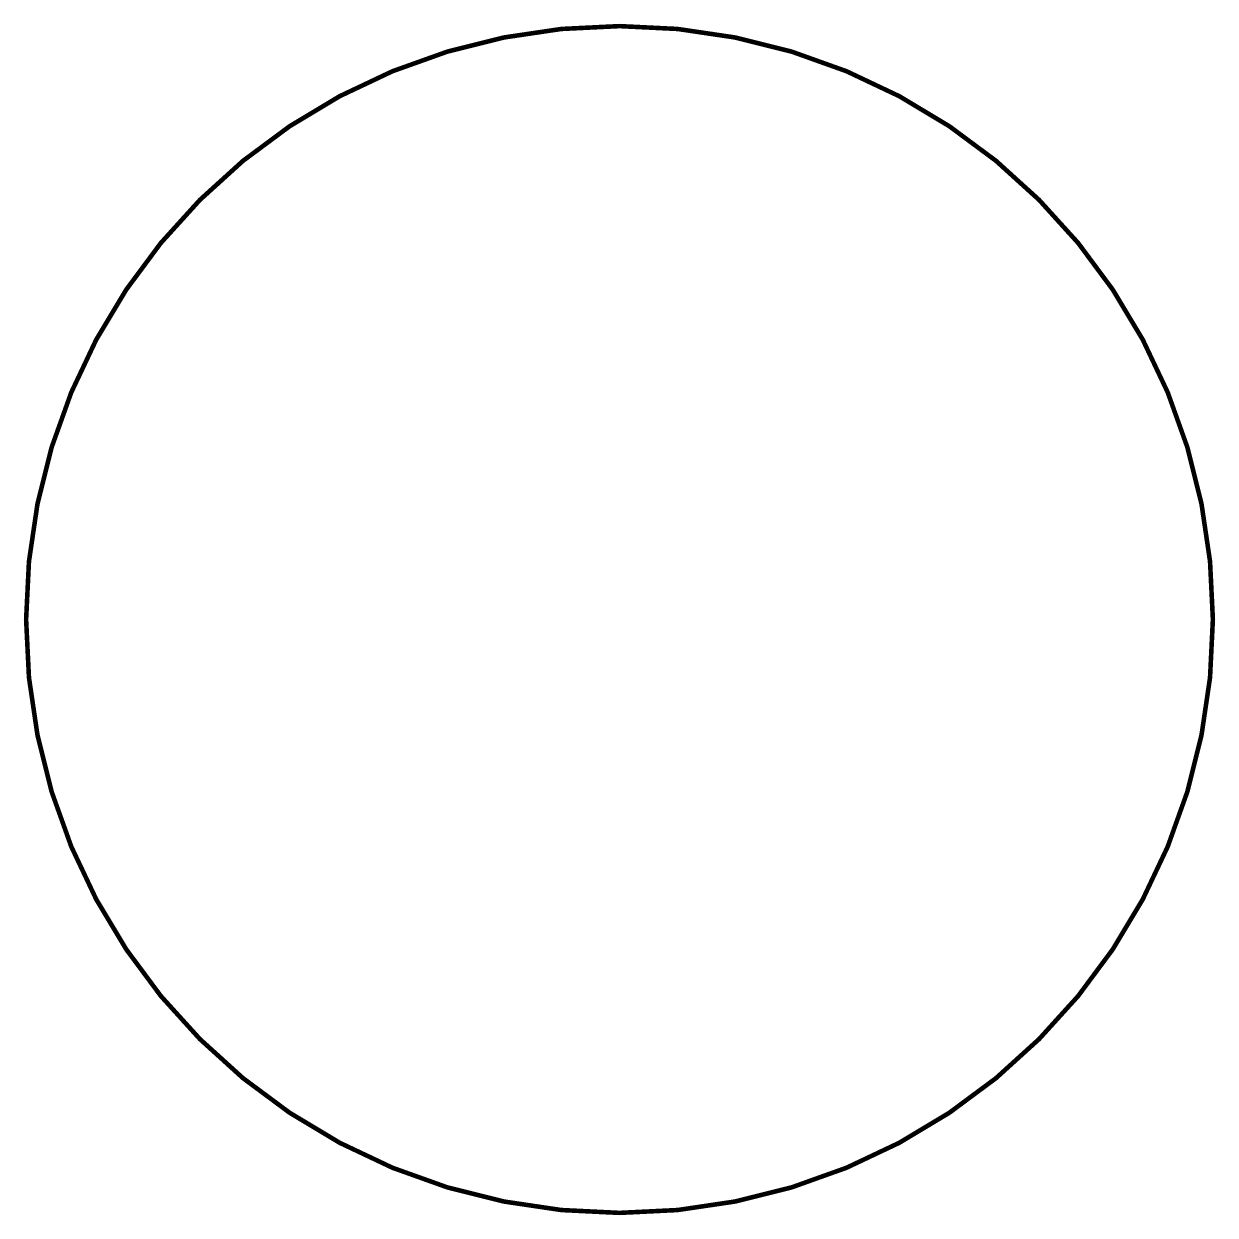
# Model space of a CAD drawing. Extents: x -163002 to 22103, y -103500 to 51643.
# Drawn here: x -102652 to -101347, y 24148 to 25453 of the extents above; entities that cross this region are included whole.
import ezdxf

# ---------------------------------------------------------------- set-up
doc = ezdxf.new("R2010")
doc.units = 0
doc.header["$LTSCALE"] = 1000
doc.header["$MEASUREMENT"] = 0
doc.layers.get('0').update_dxf_attribs({"linetype": 'CONTINUOUS'})
doc.layers.add('s2113a$0$6', color=7, linetype='CONTINUOUS')

# ---------------------------------------------------------------- blocks, each defined once
blk = doc.blocks.new('s2113a')
at = {"layer": 's2113a$0$6', "color": 12, "linetype": 'Continuous', "const_width": 5}
blk.add_lwpolyline([(-101349.9, 24800.1, 1), (-102649.9, 24800.1, 1)], format="xyb", close=True, dxfattribs=at)

msp = doc.modelspace()

# ---------------------------------------------------------------- block references
msp.add_blockref('s2113a', (0, 0))

doc.saveas('drawing.dxf')
